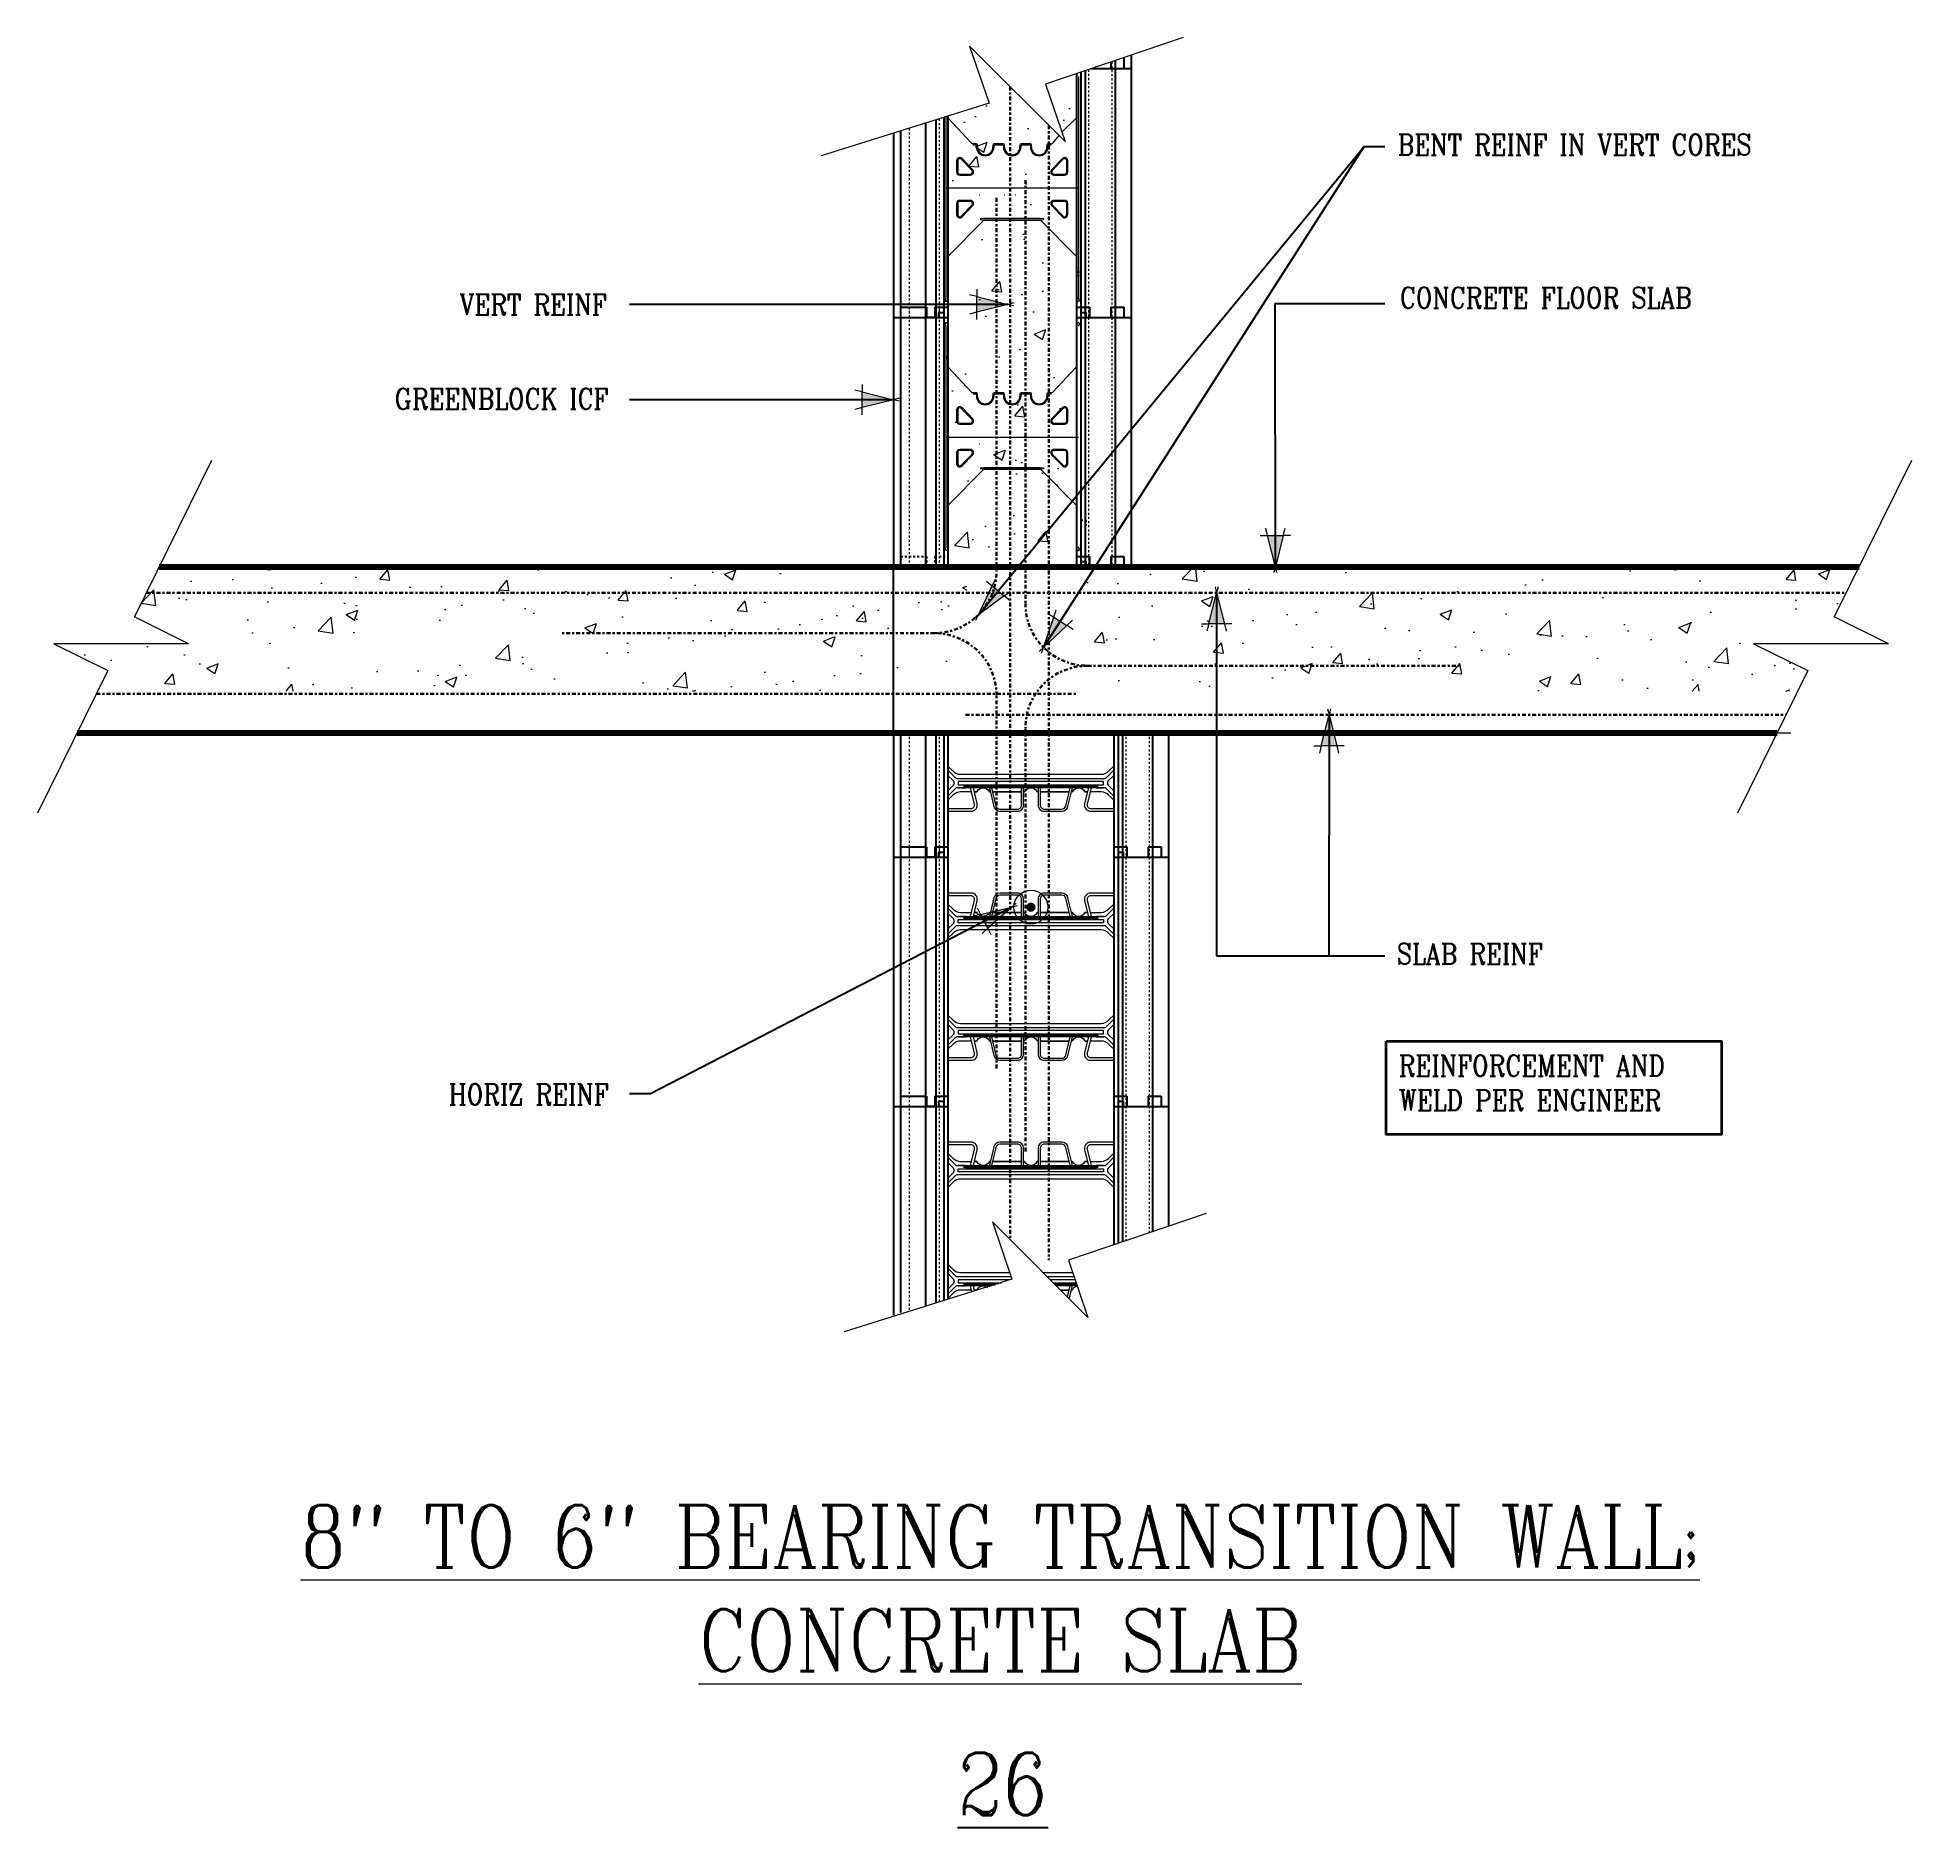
# Model space of a CAD drawing. Header units: inches. Extents: x -208.7 to -118.4, y 232.6 to 318.9.
import ezdxf

# ---------------------------------------------------------------- set-up
doc = ezdxf.new("R2010")
doc.units = ezdxf.units.IN
doc.header["$MEASUREMENT"] = 0
for name, pattern in [('CENTER', [2, 1.25, -0.25, 0.25, -0.25]), ('DASHED2', [0.375, 0.25, -0.125]), ('HIDDEN', [0.375, 0.25, -0.125])]:
    doc.linetypes.add(name, pattern=pattern)
doc.layers.get('Defpoints').update_dxf_attribs({"color": 252})
for name, color, linetype, lineweight in [('A2 Hatch', 8, 'Continuous', 9), ('A4 medium', 7, 'Continuous', 35), ('DETAILS', 7, 'Continuous', 13), ('DIM', 3, 'Continuous', 13), ('GRADE', 5, 'Continuous', 100), ('REBAR', 2, 'CENTER', 30)]:
    doc.layers.add(name, color=color, linetype=linetype, lineweight=lineweight)
doc.styles.add('ARCTEXT', font='arctext.shx', dxfattribs={"width": 0.85})
doc.styles.add('RomanC', font='romanc.shx', dxfattribs={"width": 0.85, "height": 5})
doc.dimstyles.new('ARCTEXT1-4', dxfattribs={"dimtxt": 4, "dimasz": 2, "dimexe": 2, "dimexo": 2, "dimgap": 2, "dimtad": 1, "dimdec": 4, "dimzin": 3, "dimdsep": 46, "dimlunit": 4, "dimtxsty": 'ARCTEXT', "dimblk": 'ARCHTICK', "dimcen": 2, "dimaunit": 1, "dimadec": 0, "dimazin": 0, "dimtfac": 1, "dimtdec": 4, "dimtmove": 2, "dimatfit": 3, "dimldrblk": 'arrow', "dimfxl": 1, "dimtolj": 1, "dimtzin": 0, "dimarcsym": 0})
pattern_1 = [(50, (-5783.58, 2202.8453), (5.7380815, -0.502017), [0.6, -6.6]), (355, (-5783.58, 2202.8453), (-1.1100107, 6.017537), [0.48, -5.28]), (100.4514, (-5783.102, 2202.8035), (4.628075, 5.5155163), [0.5099215, -5.609137]), (46.1842, (-5783.58, 2204.445), (8.537928, -1.324152), [0.9, -9.9]), (96.6356, (-5782.8685, 2204.335), (7.477302, 7.792943), [0.764882, -8.413704]), (351.1842, (-5783.58, 2204.445), (7.477296, 7.792949), [0.72, -7.92]), (21, (-5782.78, 2204.0453), (4.7752564, -3.220951), [0.6, -6.6]), (326, (-5782.78, 2204.0453), (1.9465227, 5.8012004), [0.48, -5.28]), (71.4514, (-5782.382, 2203.777), (6.721781, 2.580244), [0.5099215, -5.609137]), (37.5, (-5783.58, 2202.8453), (0.09727884, 2.6631508), [0, -5.216, 0, -5.36, 0, -5.3]), (7.5, (-5783.58, 2202.8453), (2.1045563, 3.1552937), [0, -3.056, 0, -5.096, 0, -2.02]), (327.5, (-5785.364, 2202.8453), (4.2705795, -0.180439), [0, -2, 0, -6.24, 0, -8.28]), (317.5, (-5786.164, 2202.8453), (4.6654894, 0.8008399), [0, -2.6, 0, -4.144, 0, -5.88])]

# ---------------------------------------------------------------- blocks, each defined once
blk = doc.blocks.new('_ArchTick')
at = {"color": 0, "linetype": 'ByBlock', "const_width": 0.15}
blk.add_lwpolyline([(-0.5, -0.5), (0.5, 0.5)], dxfattribs=at)
blk = doc.blocks.new('arrow')
at = {"layer": 'DIM'}
blk.add_hatch(color=253, dxfattribs=at).paths.add_polyline_path([(-2, 0.5), (-2, -0.5), (0, 0)])
at = {"layer": 'DIM', "lineweight": 9}
for points in [[(-2, 0.98), (-2, 0.5), (-2.47, 0.62)], [(0.37, 0.09), (0, 0)], [(0.37, -0.09), (0, 0)], [(-2, -0.98), (-2, -0.5), (-2.47, -0.62)]]:
    blk.add_lwpolyline(points, dxfattribs=at)
at = {"layer": 'DIM', "lineweight": 15}
blk.add_lwpolyline([(0, 0), (-2, -0.5), (-2, 0.5), (0, 0)], dxfattribs=at)

msp = doc.modelspace()

# ---------------------------------------------------------------- hatches: boundary and pattern name
at = {"layer": 'A2 Hatch', "ltscale": 0.15}
h = msp.add_hatch(dxfattribs=at)
h.set_pattern_fill('AR-CONC', color=256, scale=0.8, style=0)
h.set_pattern_definition([(50, (-6107.2188, 856.333), (5.7380815, -0.502017), [0.6, -6.6]), (355, (-6107.219, 856.333), (-1.1100107, 6.017537), [0.48, -5.28]), (100.45145, (-6106.7406, 856.291), (4.6280707, 5.51552), [0.5099215, -5.609137]), (46.1842, (-6107.219, 857.933), (8.537928, -1.324152), [0.9, -9.9]), (96.63564, (-6106.507, 857.823), (7.477296, 7.792949), [0.764882, -8.413704]), (351.1842, (-6107.219, 857.933), (7.477296, 7.792949), [0.72, -7.92]), (21, (-6106.4188, 857.533), (4.7752564, -3.220951), [0.6, -6.6]), (326, (-6106.419, 857.533), (1.9465227, 5.8012004), [0.48, -5.28]), (71.45144, (-6106.021, 857.2647), (6.721779, 2.580249), [0.5099215, -5.609137]), (37.5, (-6107.2188, 856.333), (0.09727884, 2.6631508), [0, -5.216, 0, -5.36, 0, -5.3]), (7.5, (-6107.2188, 856.333), (2.1045563, 3.1552937), [0, -3.056, 0, -5.096, 0, -2.02]), (327.5, (-6109.0028, 856.333), (4.2705795, -0.180439), [0, -2, 0, -6.24, 0, -8.28]), (317.5, (-6109.8028, 856.333), (4.6654894, 0.8008399), [0, -2.6, 0, -4.144, 0, -5.88])])
h.paths.add_polyline_path([(-158.878, 293.623), (-164.95, 293.645), (-164.874, 315.276), (-162.887, 315.95), (-163.824, 318.71), (-159.227, 314.114), (-160.163, 316.874), (-158.878, 317.31)])
h = msp.add_hatch(dxfattribs=at)
h.set_pattern_fill('AR-CONC', color=256, scale=0.8, style=0)
h.set_pattern_definition(pattern_1)
h.paths.add_polyline_path([(-163.957, 293.373), (-202.874, 293.373), (-204.069, 290.953), (-201.455, 289.663), (-207.955, 289.663), (-205.341, 288.373), (-205.835, 287.373), (-163.957, 287.373)])
h = msp.add_hatch(dxfattribs=at)
h.set_pattern_fill('AR-CONC', color=256, scale=0.8, style=0)
h.set_pattern_definition(pattern_1)
h.paths.add_polyline_path([(-158.547, 293.373), (-120.971, 293.373), (-122.166, 290.953), (-119.552, 289.663), (-126.052, 289.663), (-123.439, 288.373), (-123.932, 287.373), (-158.547, 287.373)])
h = msp.add_hatch(color=256, dxfattribs=at)
edge = h.paths.add_edge_path()
edge.add_arc((-160.874, 276.969), 0.224, 0, 360)

# ---------------------------------------------------------------- linework, layer by layer
at = {"color": 1}
for p, q in [((-156.399, 317.9), (-156.399, 317.373)), ((-156.049, 318.019), (-156.049, 305.373)), ((-158.674, 317.127), (-158.674, 305.373)), ((-158.474, 317.195), (-158.474, 305.373)), ((-158.259, 317.268), (-158.259, 305.373)), ((-157.949, 317.373), (-156.049, 317.373)), ((-157.028, 317.687), (-157.028, 317.373)), ((-156.814, 317.76), (-156.814, 305.373)), ((-167.499, 314.257), (-167.499, 305.373)), ((-167.149, 314.366), (-167.149, 305.373)), ((-165.949, 314.742), (-165.949, 305.373)), ((-165.449, 314.898), (-165.449, 305.373)), ((-165.074, 315.016), (-165.074, 305.373)), ((-164.874, 315.026), (-164.874, 305.373)), ((-167.499, 305.373), (-167.499, 293.373)), ((-167.499, 305.373), (-165.324, 305.373)), ((-167.499, 305.373), (-165.324, 305.373)), ((-167.499, 305.373), (-164.874, 305.373)), ((-167.499, 305.373), (-165.324, 305.373)), ((-167.499, 305.373), (-165.324, 305.373)), ((-167.149, 305.873), (-167.149, 293.373)), ((-167.149, 305.873), (-165.899, 305.873)), ((-165.949, 305.873), (-165.949, 293.373)), ((-165.449, 305.373), (-165.949, 305.373)), ((-165.449, 305.373), (-165.949, 305.373)), ((-165.449, 305.373), (-165.949, 305.373)), ((-165.449, 305.373), (-165.949, 305.373)), ((-165.899, 305.873), (-165.899, 305.373)), ((-165.899, 305.873), (-165.899, 305.373)), ((-165.899, 305.873), (-165.899, 305.373)), ((-165.499, 305.873), (-165.499, 305.373)), ((-165.499, 305.873), (-165.499, 305.373)), ((-165.499, 305.873), (-165.499, 305.373)), ((-165.499, 305.873), (-164.874, 305.873)), ((-165.449, 305.873), (-165.449, 293.373)), ((-165.324, 305.623), (-165.324, 305.373)), ((-165.324, 305.623), (-165.074, 305.623)), ((-165.324, 305.623), (-165.324, 305.373)), ((-165.324, 305.623), (-165.074, 305.623)), ((-165.324, 305.623), (-165.324, 305.373)), ((-165.324, 305.623), (-165.074, 305.623)), ((-165.074, 305.623), (-165.074, 293.373)), ((-165.074, 305.373), (-164.874, 305.373)), ((-165.074, 305.373), (-164.874, 305.373)), ((-165.074, 305.373), (-164.874, 305.373)), ((-165.074, 305.373), (-164.874, 305.373)), ((-164.874, 305.873), (-164.874, 305.373)), ((-164.874, 305.873), (-164.874, 293.373)), ((-164.874, 305.873), (-164.874, 305.373)), ((-164.874, 305.873), (-164.874, 305.373)), ((-158.674, 305.873), (-158.674, 305.373)), ((-158.674, 305.873), (-158.674, 293.373)), ((-158.674, 305.873), (-158.049, 305.873)), ((-158.674, 305.373), (-156.049, 305.373)), ((-158.474, 305.623), (-158.474, 293.373)), ((-158.474, 305.623), (-158.224, 305.623)), ((-158.259, 305.373), (-156.049, 305.373)), ((-158.259, 305.373), (-158.259, 293.373)), ((-158.224, 305.623), (-158.224, 305.373)), ((-158.049, 305.873), (-158.049, 305.373)), ((-157.024, 305.873), (-157.024, 305.373)), ((-157.024, 305.873), (-156.399, 305.873)), ((-156.814, 305.373), (-156.814, 293.373)), ((-156.399, 305.873), (-156.399, 305.373)), ((-156.049, 305.373), (-156.049, 293.373)), ((-164.874, 293.873), (-164.874, 293.373)), ((-158.674, 293.873), (-158.674, 293.373)), ((-158.674, 293.873), (-158.049, 293.873)), ((-158.474, 293.623), (-158.224, 293.623)), ((-158.224, 293.623), (-158.224, 293.373)), ((-158.049, 293.873), (-158.049, 293.373)), ((-157.024, 293.873), (-157.024, 293.373)), ((-157.024, 293.873), (-156.399, 293.873)), ((-156.399, 293.873), (-156.399, 293.373)), ((-167.499, 293.373), (-164.874, 293.373)), ((-167.499, 293.373), (-164.874, 293.373)), ((-158.878, 293.373), (-156.253, 293.373)), ((-158.674, 293.373), (-156.049, 293.373)), ((-158.259, 293.373), (-156.049, 293.373)), ((-167.499, 285.373), (-167.499, 279.373)), ((-167.149, 285.373), (-167.149, 279.373)), ((-165.949, 285.373), (-165.949, 279.373)), ((-165.449, 285.373), (-165.449, 279.373)), ((-165.074, 285.373), (-165.074, 279.373)), ((-164.874, 285.373), (-164.874, 279.373)), ((-156.874, 285.373), (-156.874, 279.373)), ((-156.674, 285.373), (-156.674, 279.373)), ((-156.459, 285.373), (-156.459, 279.373)), ((-155.014, 285.373), (-155.014, 279.373)), ((-154.249, 285.373), (-154.249, 279.373)), ((-167.499, 279.373), (-164.874, 279.373)), ((-167.499, 279.373), (-167.499, 267.373)), ((-167.499, 279.373), (-165.324, 279.373)), ((-167.149, 279.873), (-165.899, 279.873)), ((-167.149, 279.873), (-167.149, 267.373)), ((-165.949, 279.873), (-165.949, 267.373)), ((-165.449, 279.373), (-165.949, 279.373)), ((-165.899, 279.873), (-165.899, 279.373)), ((-165.499, 279.873), (-165.499, 279.373)), ((-165.499, 279.873), (-164.874, 279.873)), ((-165.449, 279.873), (-165.449, 267.373)), ((-165.324, 279.623), (-165.324, 279.373)), ((-165.324, 279.623), (-165.074, 279.623)), ((-165.074, 279.623), (-165.074, 267.373)), ((-165.074, 279.373), (-164.874, 279.373)), ((-164.874, 279.873), (-164.874, 267.373)), ((-156.874, 279.873), (-156.874, 267.373)), ((-156.874, 279.873), (-156.249, 279.873)), ((-156.874, 279.373), (-154.249, 279.373)), ((-156.874, 279.373), (-156.674, 279.373)), ((-156.674, 279.623), (-156.674, 267.373)), ((-156.674, 279.623), (-156.424, 279.623)), ((-156.459, 279.373), (-154.249, 279.373)), ((-156.459, 279.373), (-156.459, 267.373)), ((-156.424, 279.623), (-156.424, 279.373)), ((-156.249, 279.873), (-156.249, 279.373)), ((-155.224, 279.873), (-155.224, 279.373)), ((-155.224, 279.873), (-154.599, 279.873)), ((-155.014, 279.373), (-155.014, 267.373)), ((-154.599, 279.873), (-154.599, 279.373)), ((-154.249, 279.373), (-154.249, 267.373)), ((-167.499, 267.373), (-164.874, 267.373)), ((-167.499, 267.373), (-167.499, 257.32)), ((-167.499, 267.373), (-165.324, 267.373)), ((-167.149, 267.873), (-165.899, 267.873)), ((-167.149, 267.873), (-167.149, 257.439)), ((-165.949, 267.873), (-165.949, 257.743)), ((-165.449, 267.373), (-165.949, 267.373)), ((-165.899, 267.873), (-165.899, 267.373)), ((-165.499, 267.873), (-165.499, 267.373)), ((-165.499, 267.873), (-164.874, 267.873)), ((-165.449, 267.873), (-165.449, 257.899)), ((-165.324, 267.623), (-165.324, 267.373)), ((-165.324, 267.623), (-165.074, 267.623)), ((-165.074, 267.623), (-165.074, 258.017)), ((-165.074, 267.373), (-164.874, 267.373)), ((-164.874, 267.873), (-164.874, 258.079)), ((-156.874, 267.873), (-156.874, 260.711)), ((-156.874, 267.873), (-156.249, 267.873)), ((-156.874, 267.373), (-154.249, 267.373)), ((-156.874, 267.373), (-156.674, 267.373)), ((-156.674, 267.623), (-156.674, 260.779)), ((-156.674, 267.623), (-156.424, 267.623)), ((-156.459, 267.373), (-154.249, 267.373)), ((-156.459, 267.373), (-156.459, 260.852)), ((-156.424, 267.623), (-156.424, 267.373)), ((-156.249, 267.873), (-156.249, 267.373)), ((-155.224, 267.873), (-155.224, 267.373)), ((-155.224, 267.873), (-154.599, 267.873)), ((-155.014, 267.373), (-155.014, 261.342)), ((-154.599, 267.873), (-154.599, 267.373)), ((-154.249, 267.373), (-154.249, 261.602))]:
    msp.add_line(p, q, dxfattribs=at)
at = {"color": 1, "linetype": 'HIDDEN', "ltscale": 0.02}
for p, q in [((-158.578, 307.623), (-158.578, 307.373)), ((-167.149, 305.873), (-167.149, 305.373)), ((-167.149, 305.873), (-167.149, 305.373)), ((-167.149, 305.873), (-165.899, 305.873)), ((-167.149, 305.873), (-167.149, 305.373)), ((-165.899, 305.873), (-165.899, 305.373)), ((-165.899, 305.873), (-165.899, 305.373)), ((-165.899, 305.873), (-165.899, 305.373)), ((-165.499, 305.873), (-165.499, 305.373)), ((-165.499, 305.873), (-165.499, 305.373)), ((-165.499, 305.873), (-165.499, 305.373)), ((-165.499, 305.873), (-164.874, 305.873)), ((-158.674, 305.873), (-158.049, 305.873)), ((-158.474, 305.623), (-158.224, 305.623)), ((-158.224, 305.623), (-158.224, 305.373)), ((-158.049, 305.873), (-158.049, 305.373)), ((-157.024, 305.873), (-157.024, 305.373)), ((-157.024, 305.873), (-156.399, 305.873)), ((-156.399, 305.873), (-156.399, 305.373)), ((-158.474, 295.623), (-158.224, 295.623)), ((-158.224, 295.623), (-158.224, 295.373)), ((-167.149, 293.873), (-165.899, 293.873)), ((-167.149, 293.873), (-167.149, 293.373)), ((-165.899, 293.873), (-165.899, 293.373)), ((-165.499, 293.873), (-165.499, 293.373)), ((-165.499, 293.873), (-164.874, 293.873)), ((-158.674, 293.873), (-158.049, 293.873)), ((-158.474, 293.623), (-158.224, 293.623)), ((-158.224, 293.623), (-158.224, 293.373)), ((-158.049, 293.873), (-158.049, 293.373)), ((-157.024, 293.873), (-157.024, 293.373)), ((-157.024, 293.873), (-156.399, 293.873)), ((-156.399, 293.873), (-156.399, 293.373)), ((-167.149, 279.873), (-165.899, 279.873)), ((-165.899, 279.873), (-165.899, 279.373)), ((-165.499, 279.873), (-165.499, 279.373)), ((-165.499, 279.873), (-164.874, 279.873)), ((-156.874, 279.873), (-156.249, 279.873)), ((-156.249, 279.873), (-156.249, 279.373)), ((-155.224, 279.873), (-155.224, 279.373)), ((-155.224, 279.873), (-154.599, 279.873)), ((-154.599, 279.873), (-154.599, 279.373)), ((-167.149, 267.873), (-165.899, 267.873)), ((-165.899, 267.873), (-165.899, 267.373)), ((-165.499, 267.873), (-165.499, 267.373)), ((-165.499, 267.873), (-164.874, 267.873)), ((-156.874, 267.873), (-156.249, 267.873)), ((-156.249, 267.873), (-156.249, 267.373)), ((-155.224, 267.873), (-155.224, 267.373)), ((-155.224, 267.873), (-154.599, 267.873)), ((-154.599, 267.873), (-154.599, 267.373))]:
    msp.add_line(p, q, dxfattribs=at)
at = {"ltscale": 0.15}
for p, q in [((-165.899, 305.373), (-165.499, 305.373)), ((-165.899, 305.373), (-165.499, 305.373)), ((-165.899, 305.373), (-165.499, 305.373)), ((-165.899, 305.373), (-165.499, 305.373)), ((-167.499, 285.373), (-167.499, 293.373)), ((-199.957, 292.373), (-199.957, 292.373)), ((-193.957, 292.373), (-193.957, 292.373)), ((-187.957, 292.373), (-187.957, 292.373)), ((-181.957, 292.373), (-181.957, 292.373)), ((-175.957, 292.373), (-175.957, 292.373)), ((-170.582, 292.373), (-170.582, 292.373)), ((-165.899, 279.373), (-165.499, 279.373)), ((-165.899, 267.373), (-165.499, 267.373))]:
    msp.add_line(p, q, dxfattribs=at)
at = {"layer": 'A2 Hatch', "linetype": 'DASHED2', "ltscale": 0.15}
for p, q in [((-158.099, 317.322), (-158.099, 305.373)), ((-156.974, 317.705), (-156.974, 305.373)), ((-166.734, 314.496), (-166.734, 305.373)), ((-165.289, 314.948), (-165.289, 305.373)), ((-166.734, 305.873), (-166.734, 293.373)), ((-165.289, 305.873), (-165.289, 293.373)), ((-158.099, 305.373), (-158.099, 293.373)), ((-156.974, 305.373), (-156.974, 293.373)), ((-166.734, 285.373), (-166.734, 279.373)), ((-165.289, 285.373), (-165.289, 279.373)), ((-156.299, 285.373), (-156.299, 279.373)), ((-155.174, 285.373), (-155.174, 279.373)), ((-166.734, 279.873), (-166.734, 267.373)), ((-165.289, 279.873), (-165.289, 267.373)), ((-156.299, 279.373), (-156.299, 267.373)), ((-155.174, 279.373), (-155.174, 267.373)), ((-166.734, 267.873), (-166.734, 257.579)), ((-165.289, 267.873), (-165.289, 257.949)), ((-156.299, 267.373), (-156.299, 260.906)), ((-155.174, 267.373), (-155.174, 261.288))]:
    msp.add_line(p, q, dxfattribs=at)
at = {"layer": 'A2 Hatch', "ltscale": 0.15}
for p, q in [((-206.822, 285.373), (-164.957, 285.373)), ((-156.874, 285.373), (-124.261, 285.373))]:
    msp.add_line(p, q, dxfattribs=at)
msp.add_circle((-160.874, 276.969), 0.816, dxfattribs=at)
at = {"layer": 'A4 medium', "ltscale": 0.15}
for p, q in [((-152.547, 292.373), (-152.547, 292.373)), ((-146.547, 292.373), (-146.547, 292.373)), ((-134.547, 292.373), (-134.547, 292.373)), ((-128.547, 292.373), (-128.547, 292.373)), ((-122.547, 292.373), (-122.547, 292.373))]:
    msp.add_line(p, q, dxfattribs=at)
msp.add_lwpolyline([(-143.749, 270.523), (-127.605, 270.523), (-127.605, 266.021), (-143.749, 266.021)], close=True, dxfattribs=at)
at = {"layer": 'DETAILS', "color": 6, "lineweight": 20}
for p, q in [((-158.674, 315.043), (-158.674, 317.095)), ((-158.574, 316.998), (-158.574, 306.3)), ((-164.974, 315.078), (-164.974, 306.3)), ((-164.874, 315.109), (-164.874, 308.282)), ((-164.874, 315.06), (-164.874, 315.043)), ((-164.846, 314.974), (-163.728, 313.784)), ((-159.376, 314.302), (-158.702, 314.974)), ((-158.674, 308.282), (-158.674, 315.043)), ((-163.656, 313.753), (-163.649, 313.753)), ((-163.499, 313.753), (-163.656, 313.753)), ((-163.649, 313.753), (-163.649, 313.703)), ((-163.649, 313.703), (-163.549, 313.703)), ((-163.499, 313.653), (-163.499, 313.598)), ((-163.449, 313.598), (-163.449, 313.703)), ((-162.699, 313.703), (-162.699, 313.598)), ((-162.199, 313.753), (-162.649, 313.753)), ((-162.649, 313.598), (-162.649, 313.653)), ((-162.599, 313.703), (-162.249, 313.703)), ((-162.199, 313.653), (-162.199, 313.598)), ((-162.149, 313.598), (-162.149, 313.703)), ((-161.399, 313.703), (-161.399, 313.598)), ((-160.899, 313.753), (-161.349, 313.753)), ((-161.349, 313.598), (-161.349, 313.653)), ((-161.299, 313.703), (-160.949, 313.703)), ((-160.899, 313.653), (-160.899, 313.598)), ((-160.849, 313.598), (-160.849, 313.703)), ((-160.099, 313.703), (-160.099, 313.598)), ((-159.892, 313.753), (-160.049, 313.753)), ((-160.049, 313.598), (-160.049, 313.653)), ((-159.999, 313.703), (-159.899, 313.703)), ((-159.899, 313.703), (-159.899, 313.753)), ((-159.899, 313.753), (-159.892, 313.753)), ((-159.819, 313.784), (-159.51, 314.146)), ((-164.449, 312.934), (-164.449, 312.393)), ((-164.399, 312.934), (-164.399, 312.393)), ((-163.707, 312.462), (-164.227, 313.004)), ((-163.671, 312.497), (-164.191, 313.038)), ((-159.357, 313.038), (-159.877, 312.497)), ((-159.321, 313.004), (-159.84, 312.462)), ((-159.149, 312.393), (-159.149, 312.934)), ((-159.099, 312.393), (-159.099, 312.934)), ((-164.974, 311.623), (-158.574, 311.623)), ((-164.299, 312.293), (-163.78, 312.293)), ((-164.299, 312.243), (-163.78, 312.243)), ((-159.768, 312.293), (-159.249, 312.293)), ((-159.768, 312.243), (-159.249, 312.243)), ((-164.449, 310.873), (-164.449, 310.332)), ((-164.399, 310.873), (-164.399, 310.332)), ((-163.78, 311.023), (-164.299, 311.023)), ((-163.78, 310.973), (-164.299, 310.973)), ((-164.227, 310.263), (-163.707, 310.804)), ((-164.191, 310.228), (-163.671, 310.769)), ((-159.877, 310.769), (-159.357, 310.228)), ((-159.84, 310.804), (-159.321, 310.263)), ((-159.249, 311.023), (-159.768, 311.023)), ((-159.249, 310.973), (-159.768, 310.973)), ((-159.149, 310.332), (-159.149, 310.873)), ((-159.099, 310.332), (-159.099, 310.873)), ((-164.845, 308.353), (-163.193, 310.029)), ((-163.144, 310.143), (-163.3, 310.128)), ((-163.3, 310.108), (-163.144, 310.093)), ((-161.774, 310.143), (-163.144, 310.143)), ((-163.144, 310.093), (-161.774, 310.093)), ((-163.087, 310.073), (-161.774, 310.073)), ((-160.404, 310.143), (-161.774, 310.143)), ((-161.774, 310.093), (-160.404, 310.093)), ((-161.774, 310.073), (-160.461, 310.073)), ((-160.248, 310.128), (-160.404, 310.143)), ((-160.404, 310.093), (-160.248, 310.108)), ((-160.355, 310.029), (-158.703, 308.353)), ((-164.874, 306.274), (-164.874, 308.282)), ((-158.674, 308.282), (-158.674, 306.274)), ((-164.981, 306.275), (-165.026, 306.196)), ((-165.026, 306.196), (-164.94, 306.146)), ((-164.974, 306.337), (-164.974, 306.3)), ((-164.94, 306.146), (-164.881, 306.249)), ((-158.667, 306.249), (-158.608, 306.146)), ((-158.608, 306.146), (-158.522, 306.196)), ((-158.574, 306.3), (-158.574, 306.337)), ((-158.522, 306.196), (-158.567, 306.275)), ((-165.026, 305.1), (-164.94, 305.15)), ((-164.981, 305.021), (-165.026, 305.1)), ((-164.974, 304.998), (-164.974, 294.3)), ((-164.974, 304.959), (-164.974, 304.996)), ((-164.94, 305.15), (-164.881, 305.048)), ((-164.874, 305.023), (-164.874, 303.043)), ((-158.674, 303.043), (-158.674, 305.023)), ((-158.667, 305.048), (-158.608, 305.15)), ((-158.608, 305.15), (-158.522, 305.1)), ((-158.574, 304.996), (-158.574, 304.959)), ((-158.522, 305.1), (-158.567, 305.021)), ((-164.874, 303.043), (-164.874, 296.282)), ((-164.846, 302.974), (-163.728, 301.784)), ((-159.819, 301.784), (-158.702, 302.974)), ((-158.674, 296.282), (-158.674, 303.043)), ((-163.656, 301.753), (-163.649, 301.753)), ((-163.499, 301.753), (-163.656, 301.753)), ((-163.649, 301.753), (-163.649, 301.703)), ((-163.649, 301.703), (-163.549, 301.703)), ((-163.499, 301.653), (-163.499, 301.598)), ((-163.449, 301.598), (-163.449, 301.703)), ((-162.699, 301.703), (-162.699, 301.598)), ((-162.199, 301.753), (-162.649, 301.753)), ((-162.649, 301.598), (-162.649, 301.653)), ((-162.599, 301.703), (-162.249, 301.703)), ((-162.199, 301.653), (-162.199, 301.598)), ((-162.149, 301.598), (-162.149, 301.703)), ((-161.399, 301.703), (-161.399, 301.598)), ((-160.899, 301.753), (-161.349, 301.753)), ((-161.349, 301.598), (-161.349, 301.653)), ((-161.299, 301.703), (-160.949, 301.703)), ((-160.899, 301.653), (-160.899, 301.598)), ((-160.849, 301.598), (-160.849, 301.703)), ((-160.099, 301.703), (-160.099, 301.598)), ((-159.892, 301.753), (-160.049, 301.753)), ((-160.049, 301.598), (-160.049, 301.653)), ((-159.999, 301.703), (-159.899, 301.703)), ((-159.899, 301.703), (-159.899, 301.753)), ((-159.899, 301.753), (-159.892, 301.753)), ((-164.449, 300.934), (-164.449, 300.393)), ((-164.399, 300.934), (-164.399, 300.393)), ((-163.707, 300.462), (-164.227, 301.004)), ((-163.671, 300.497), (-164.191, 301.038)), ((-159.357, 301.038), (-159.877, 300.497)), ((-159.321, 301.004), (-159.84, 300.462)), ((-159.149, 300.393), (-159.149, 300.934)), ((-159.099, 300.393), (-159.099, 300.934)), ((-164.299, 300.293), (-163.78, 300.293)), ((-164.299, 300.243), (-163.78, 300.243)), ((-159.768, 300.293), (-159.249, 300.293)), ((-159.768, 300.243), (-159.249, 300.243)), ((-164.974, 299.623), (-158.574, 299.623)), ((-164.449, 298.873), (-164.449, 298.332)), ((-164.399, 298.873), (-164.399, 298.332)), ((-163.78, 299.023), (-164.299, 299.023)), ((-163.78, 298.973), (-164.299, 298.973)), ((-159.249, 299.023), (-159.768, 299.023)), ((-159.249, 298.973), (-159.768, 298.973)), ((-159.149, 298.332), (-159.149, 298.873)), ((-159.099, 298.332), (-159.099, 298.873)), ((-164.845, 296.353), (-163.193, 298.029)), ((-164.227, 298.263), (-163.707, 298.804)), ((-164.191, 298.228), (-163.671, 298.769)), ((-163.144, 298.143), (-163.3, 298.128)), ((-163.3, 298.108), (-163.144, 298.093)), ((-161.774, 298.143), (-163.144, 298.143)), ((-163.144, 298.093), (-161.774, 298.093)), ((-163.087, 298.073), (-161.774, 298.073)), ((-160.404, 298.143), (-161.774, 298.143)), ((-161.774, 298.093), (-160.404, 298.093)), ((-161.774, 298.073), (-160.461, 298.073)), ((-160.248, 298.128), (-160.404, 298.143)), ((-160.404, 298.093), (-160.248, 298.108)), ((-160.355, 298.029), (-158.703, 296.353)), ((-159.877, 298.769), (-159.357, 298.228)), ((-159.84, 298.804), (-159.321, 298.263)), ((-164.874, 294.274), (-164.874, 296.282)), ((-158.674, 296.282), (-158.674, 294.274)), ((-164.981, 294.275), (-165.026, 294.196)), ((-165.026, 294.196), (-164.84, 294.146)), ((-164.974, 294.337), (-164.974, 294.3)), ((-164.84, 294.146), (-164.881, 294.249)), ((-158.667, 294.249), (-158.608, 294.146)), ((-158.608, 294.146), (-158.522, 294.196)), ((-158.574, 294.3), (-158.574, 294.337)), ((-158.522, 294.196), (-158.567, 294.275))]:
    msp.add_line(p, q, dxfattribs=at)
for points in [[(-163.339, 311.298), (-163.353, 311.298)], [(-163.339, 311.298), (-163.353, 311.298)], [(-162.137, 311.298), (-162.124, 311.298)], [(-162.137, 311.298), (-162.124, 311.298)], [(-161.615, 311.298), (-161.629, 311.298)], [(-161.615, 311.298), (-161.629, 311.298)], [(-163.339, 299.298), (-163.353, 299.298)], [(-160.874, 282.873), (-157.373, 282.873), (-157.373, 283.023), (-160.874, 283.023), (-164.375, 283.023), (-164.375, 282.873)], [(-162.825, 282.523), (-162.843, 282.523)], [(-161.322, 282.523), (-162.722, 282.523)], [(-161.222, 282.523), (-161.204, 282.523)], [(-160.526, 282.523), (-160.544, 282.523)], [(-160.426, 282.523), (-159.026, 282.523)], [(-158.923, 282.523), (-158.905, 282.523)], [(-160.874, 276.373), (-157.373, 276.373), (-157.373, 276.223), (-160.874, 276.223), (-164.375, 276.223), (-164.375, 276.373)], [(-162.825, 276.723), (-162.843, 276.723)], [(-161.322, 276.723), (-162.722, 276.723)], [(-161.222, 276.723), (-161.204, 276.723)], [(-160.526, 276.723), (-160.544, 276.723)], [(-160.426, 276.723), (-159.026, 276.723)], [(-158.923, 276.723), (-158.905, 276.723)], [(-160.874, 270.873), (-157.373, 270.873), (-157.373, 271.023), (-160.874, 271.023), (-164.375, 271.023), (-164.375, 270.873)], [(-162.825, 270.523), (-162.843, 270.523)], [(-161.322, 270.523), (-162.722, 270.523)], [(-161.222, 270.523), (-161.204, 270.523)], [(-160.526, 270.523), (-160.544, 270.523)], [(-160.426, 270.523), (-159.026, 270.523)], [(-158.923, 270.523), (-158.905, 270.523)], [(-162.825, 264.723), (-162.843, 264.723)], [(-161.322, 264.723), (-162.722, 264.723)], [(-161.222, 264.723), (-161.204, 264.723)], [(-160.526, 264.723), (-160.544, 264.723)], [(-160.426, 264.723), (-159.026, 264.723)], [(-158.923, 264.723), (-158.905, 264.723)], [(-160.874, 264.373), (-157.373, 264.373), (-157.373, 264.223), (-160.874, 264.223), (-164.375, 264.223), (-164.375, 264.373)], [(-159.437, 258.523), (-159.026, 258.523)], [(-158.923, 258.523), (-158.905, 258.523)]]:
    msp.add_lwpolyline(points, close=True, dxfattribs=at)
for points in [[(-164.874, 283.773), (-164.621, 283.52, 0.198912), (-164.267, 283.373), (-160.874, 283.373), (-157.48, 283.373, 0.198912), (-157.127, 283.52), (-156.874, 283.773)], [(-164.874, 283.573), (-164.504, 283.203, 0.198912), (-164.433, 283.173), (-160.874, 283.173), (-157.315, 283.173, 0.198912), (-157.244, 283.203), (-156.874, 283.573)], [(-164.874, 282.574), (-164.606, 282.842, 0.414214), (-164.606, 283.054), (-164.874, 283.323)], [(-161.204, 282.523, 0.279322), (-161.16, 282.55, -0.279322), (-160.874, 282.723), (-164.433, 282.723, 0.198912), (-164.504, 282.694), (-164.874, 282.324)], [(-164.874, 281.723), (-163.753, 281.723, 0.485338), (-163.588, 281.933), (-163.778, 282.723), (-164.375, 282.723), (-164.125, 282.723), (-164.025, 282.723)], [(-164.874, 281.593), (-163.753, 281.593, 0.485338), (-163.462, 281.964), (-163.645, 282.723)], [(-163.503, 282.523), (-163.597, 282.523), (-163.503, 282.523, 0.279322), (-163.459, 282.55, -0.605918), (-162.888, 282.55, 0.279322), (-162.843, 282.523)], [(-162.873, 282.723), (-162.656, 281.823, 0.346495), (-162.365, 281.593), (-161.522, 281.593, 0.414214), (-161.222, 281.893), (-161.222, 282.723)], [(-162.77, 282.723), (-162.559, 281.846, 0.346495), (-162.365, 281.693), (-161.522, 281.693, 0.414214), (-161.322, 281.893), (-161.322, 282.723)], [(-156.874, 282.324), (-157.244, 282.694, 0.198912), (-157.315, 282.723), (-160.874, 282.723, -0.279322), (-160.588, 282.55, 0.279322), (-160.544, 282.523)], [(-160.526, 282.723), (-160.526, 281.893, 0.414214), (-160.226, 281.593), (-159.383, 281.593, 0.346495), (-159.092, 281.823), (-158.875, 282.723)], [(-160.426, 282.723), (-160.426, 281.893, 0.414214), (-160.226, 281.693), (-159.383, 281.693, 0.346495), (-159.189, 281.846), (-158.977, 282.723)], [(-158.905, 282.523, 0.279322), (-158.86, 282.55, -0.605918), (-158.289, 282.55, 0.279322), (-158.244, 282.523), (-158.151, 282.523), (-158.244, 282.523)], [(-158.103, 282.723), (-158.286, 281.964, 0.485338), (-157.995, 281.593), (-156.874, 281.593)], [(-157.723, 282.723), (-157.623, 282.723), (-157.373, 282.723), (-157.969, 282.723), (-158.16, 281.933, 0.485338), (-157.995, 281.723), (-156.874, 281.723)], [(-156.874, 283.323), (-157.142, 283.054, 0.414214), (-157.142, 282.842), (-156.874, 282.574)], [(-163.73, 282.523), (-164.267, 282.523, 0.198912), (-164.621, 282.377), (-164.874, 282.124)], [(-156.874, 282.124), (-157.127, 282.377, 0.198912), (-157.48, 282.523), (-158.018, 282.523)], [(-163.645, 276.523), (-163.462, 277.283, 0.485338), (-163.753, 277.653), (-164.874, 277.653)], [(-164.025, 276.523), (-164.125, 276.523), (-164.375, 276.523), (-163.778, 276.523), (-163.588, 277.313, 0.485338), (-163.753, 277.523), (-164.874, 277.523)], [(-161.222, 276.523), (-161.222, 277.353, 0.414214), (-161.522, 277.653), (-162.365, 277.653, 0.346495), (-162.656, 277.424), (-162.873, 276.523)], [(-161.322, 276.523), (-161.322, 277.353, 0.414214), (-161.522, 277.553), (-162.365, 277.553, 0.346495), (-162.559, 277.4), (-162.77, 276.523)], [(-158.875, 276.523), (-159.092, 277.424, 0.346495), (-159.383, 277.653), (-160.226, 277.653, 0.414214), (-160.526, 277.353), (-160.526, 276.523)], [(-158.977, 276.523), (-159.189, 277.4, 0.346495), (-159.383, 277.553), (-160.226, 277.553, 0.414214), (-160.426, 277.353), (-160.426, 276.523)], [(-156.874, 277.653), (-157.995, 277.653, 0.485338), (-158.286, 277.283), (-158.103, 276.523)], [(-156.874, 277.523), (-157.995, 277.523, 0.485338), (-158.16, 277.313), (-157.969, 276.523), (-157.373, 276.523), (-157.623, 276.523), (-157.723, 276.523)], [(-164.874, 277.123), (-164.621, 276.87, 0.198912), (-164.267, 276.723), (-163.73, 276.723)], [(-164.874, 276.923), (-164.504, 276.553, 0.198912), (-164.433, 276.523), (-160.874, 276.523, -0.279322), (-161.16, 276.696, 0.279322), (-161.204, 276.723)], [(-164.874, 275.924), (-164.606, 276.192, 0.414214), (-164.606, 276.404), (-164.874, 276.673)], [(-162.843, 276.723, 0.279322), (-162.888, 276.696, -0.605918), (-163.459, 276.696, 0.279322), (-163.503, 276.723), (-163.597, 276.723), (-163.503, 276.723)], [(-160.544, 276.723, 0.279322), (-160.588, 276.696, -0.279322), (-160.874, 276.523), (-157.315, 276.523, 0.198912), (-157.244, 276.553), (-156.874, 276.923)], [(-158.244, 276.723), (-158.151, 276.723), (-158.244, 276.723, 0.279322), (-158.289, 276.696, -0.605918), (-158.86, 276.696, 0.279322), (-158.905, 276.723)], [(-158.018, 276.723), (-157.48, 276.723, 0.198912), (-157.127, 276.87), (-156.874, 277.123)], [(-156.874, 276.673), (-157.142, 276.404, 0.414214), (-157.142, 276.192), (-156.874, 275.924)], [(-156.874, 275.674), (-157.244, 276.044, 0.198912), (-157.315, 276.073), (-160.874, 276.073), (-164.433, 276.073, 0.198912), (-164.504, 276.044), (-164.874, 275.674)], [(-156.874, 275.474), (-157.127, 275.727, 0.198912), (-157.48, 275.873), (-160.874, 275.873), (-164.267, 275.873, 0.198912), (-164.621, 275.727), (-164.874, 275.474)], [(-164.874, 271.773), (-164.621, 271.52, 0.198912), (-164.267, 271.373), (-160.874, 271.373), (-157.48, 271.373, 0.198912), (-157.127, 271.52), (-156.874, 271.773)], [(-164.874, 271.573), (-164.504, 271.203, 0.198912), (-164.433, 271.173), (-160.874, 271.173), (-157.315, 271.173, 0.198912), (-157.244, 271.203), (-156.874, 271.573)], [(-164.874, 270.574), (-164.606, 270.842, 0.414214), (-164.606, 271.054), (-164.874, 271.323)], [(-156.874, 271.323), (-157.142, 271.054, 0.414214), (-157.142, 270.842), (-156.874, 270.574)], [(-161.204, 270.523, 0.279322), (-161.16, 270.55, -0.279322), (-160.874, 270.723), (-164.433, 270.723, 0.198912), (-164.504, 270.694), (-164.874, 270.324)], [(-164.874, 269.723), (-163.753, 269.723, 0.485338), (-163.588, 269.933), (-163.778, 270.723), (-164.375, 270.723), (-164.125, 270.723), (-164.025, 270.723)], [(-164.874, 269.593), (-163.753, 269.593, 0.485338), (-163.462, 269.964), (-163.645, 270.723)], [(-163.73, 270.523), (-164.267, 270.523, 0.198912), (-164.621, 270.377), (-164.874, 270.124)], [(-163.503, 270.523), (-163.597, 270.523), (-163.503, 270.523, 0.279322), (-163.459, 270.55, -0.605918), (-162.888, 270.55, 0.279322), (-162.843, 270.523)], [(-162.873, 270.723), (-162.656, 269.823, 0.346495), (-162.365, 269.593), (-161.522, 269.593, 0.414214), (-161.222, 269.893), (-161.222, 270.723)], [(-162.77, 270.723), (-162.559, 269.846, 0.346495), (-162.365, 269.693), (-161.522, 269.693, 0.414214), (-161.322, 269.893), (-161.322, 270.723)], [(-156.874, 270.324), (-157.244, 270.694, 0.198912), (-157.315, 270.723), (-160.874, 270.723, -0.279322), (-160.588, 270.55, 0.279322), (-160.544, 270.523)], [(-160.526, 270.723), (-160.526, 269.893, 0.414214), (-160.226, 269.593), (-159.383, 269.593, 0.346495), (-159.092, 269.823), (-158.875, 270.723)], [(-160.426, 270.723), (-160.426, 269.893, 0.414214), (-160.226, 269.693), (-159.383, 269.693, 0.346495), (-159.189, 269.846), (-158.977, 270.723)], [(-158.905, 270.523, 0.279322), (-158.86, 270.55, -0.605918), (-158.289, 270.55, 0.279322), (-158.244, 270.523), (-158.151, 270.523), (-158.244, 270.523)], [(-158.103, 270.723), (-158.286, 269.964, 0.485338), (-157.995, 269.593), (-156.874, 269.593)], [(-157.723, 270.723), (-157.623, 270.723), (-157.373, 270.723), (-157.969, 270.723), (-158.16, 269.933, 0.485338), (-157.995, 269.723), (-156.874, 269.723)], [(-156.874, 270.124), (-157.127, 270.377, 0.198912), (-157.48, 270.523), (-158.018, 270.523)], [(-163.645, 264.523), (-163.462, 265.283, 0.485338), (-163.753, 265.653), (-164.874, 265.653)], [(-164.025, 264.523), (-164.125, 264.523), (-164.375, 264.523), (-163.778, 264.523), (-163.588, 265.313, 0.485338), (-163.753, 265.523), (-164.874, 265.523)], [(-161.222, 264.523), (-161.222, 265.353, 0.414214), (-161.522, 265.653), (-162.365, 265.653, 0.346495), (-162.656, 265.424), (-162.873, 264.523)], [(-161.322, 264.523), (-161.322, 265.353, 0.414214), (-161.522, 265.553), (-162.365, 265.553, 0.346495), (-162.559, 265.4), (-162.77, 264.523)], [(-158.875, 264.523), (-159.092, 265.424, 0.346495), (-159.383, 265.653), (-160.226, 265.653, 0.414214), (-160.526, 265.353), (-160.526, 264.523)], [(-158.977, 264.523), (-159.189, 265.4, 0.346495), (-159.383, 265.553), (-160.226, 265.553, 0.414214), (-160.426, 265.353), (-160.426, 264.523)], [(-156.874, 265.653), (-157.995, 265.653, 0.485338), (-158.286, 265.283), (-158.103, 264.523)], [(-156.874, 265.523), (-157.995, 265.523, 0.485338), (-158.16, 265.313), (-157.969, 264.523), (-157.373, 264.523), (-157.623, 264.523), (-157.723, 264.523)], [(-164.874, 265.123), (-164.621, 264.87, 0.198912), (-164.267, 264.723), (-163.73, 264.723)], [(-164.874, 264.923), (-164.504, 264.553, 0.198912), (-164.433, 264.523), (-160.874, 264.523, -0.279322), (-161.16, 264.696, 0.279322), (-161.204, 264.723)], [(-164.874, 263.924), (-164.606, 264.192, 0.414214), (-164.606, 264.404), (-164.874, 264.673)], [(-162.843, 264.723, 0.279322), (-162.888, 264.696, -0.605918), (-163.459, 264.696, 0.279322), (-163.503, 264.723), (-163.597, 264.723), (-163.503, 264.723)], [(-160.544, 264.723, 0.279322), (-160.588, 264.696, -0.279322), (-160.874, 264.523), (-157.315, 264.523, 0.198912), (-157.244, 264.553), (-156.874, 264.923)], [(-158.244, 264.723), (-158.151, 264.723), (-158.244, 264.723, 0.279322), (-158.289, 264.696, -0.605918), (-158.86, 264.696, 0.279322), (-158.905, 264.723)], [(-158.018, 264.723), (-157.48, 264.723, 0.198912), (-157.127, 264.87), (-156.874, 265.123)], [(-156.874, 264.673), (-157.142, 264.404, 0.414214), (-157.142, 264.192), (-156.874, 263.924)], [(-156.874, 263.674), (-157.244, 264.044, 0.198912), (-157.315, 264.073), (-160.874, 264.073), (-164.433, 264.073, 0.198912), (-164.504, 264.044), (-164.874, 263.674)], [(-156.874, 263.474), (-157.127, 263.727, 0.198912), (-157.48, 263.873), (-160.874, 263.873), (-164.267, 263.873, 0.198912), (-164.621, 263.727), (-164.874, 263.474)], [(-164.874, 259.773), (-164.621, 259.52, 0.198912), (-164.267, 259.373), (-161.895, 259.373)], [(-164.874, 259.573), (-164.504, 259.203, 0.198912), (-164.433, 259.173), (-161.827, 259.173)], [(-164.874, 258.574), (-164.606, 258.842, 0.414214), (-164.606, 259.054), (-164.874, 259.323)], [(-162.736, 258.723), (-164.433, 258.723, 0.198912), (-164.504, 258.694), (-164.874, 258.324)], [(-163.73, 258.523), (-164.267, 258.523, 0.198912), (-164.621, 258.377), (-164.874, 258.124)], [(-162.441, 258.823), (-164.025, 258.823), (-164.122, 258.801, 0.780776), (-164.122, 258.795), (-164.025, 258.773), (-162.589, 258.773)], [(-163.503, 258.523), (-163.597, 258.523), (-163.503, 258.523, 0.279322), (-163.459, 258.55, -0.481957), (-162.964, 258.646, -0.481957)], [(-158.905, 258.523, 0.279322), (-158.86, 258.55, -0.229325), (-158.635, 258.718, -0.229325)]]:
    msp.add_lwpolyline(points, format="xyb", dxfattribs=at)
for points in [[(-160.874, 282.773), (-157.723, 282.773), (-157.626, 282.795, 0.780776), (-157.626, 282.801), (-157.723, 282.823), (-160.874, 282.823), (-164.025, 282.823), (-164.122, 282.801, 0.780776), (-164.122, 282.795), (-164.025, 282.773)], [(-160.874, 276.473), (-164.025, 276.473), (-164.122, 276.451, 0.780776), (-164.122, 276.445), (-164.025, 276.423), (-160.874, 276.423), (-157.723, 276.423), (-157.626, 276.445, 0.780776), (-157.626, 276.451), (-157.723, 276.473)], [(-160.874, 270.773), (-157.723, 270.773), (-157.626, 270.795, 0.780776), (-157.626, 270.801), (-157.723, 270.823), (-160.874, 270.823), (-164.025, 270.823), (-164.122, 270.801, 0.780776), (-164.122, 270.795), (-164.025, 270.773)], [(-160.874, 264.473), (-164.025, 264.473), (-164.122, 264.451, 0.780776), (-164.122, 264.445), (-164.025, 264.423), (-160.874, 264.423), (-157.723, 264.423), (-157.626, 264.445, 0.780776), (-157.626, 264.451), (-157.723, 264.473)]]:
    msp.add_lwpolyline(points, format="xyb", close=True, dxfattribs=at)
for points in [[(-160.287, 259.373), (-158.857, 259.373)], [(-160.087, 259.173), (-158.789, 259.173)], [(-161.852, 259.023), (-164.375, 259.023), (-164.375, 258.873), (-162.294, 258.873)], [(-163.711, 258.443), (-163.778, 258.723), (-164.375, 258.723), (-164.125, 258.723), (-164.025, 258.723)], [(-163.587, 258.482), (-163.645, 258.723)], [(-162.873, 258.723), (-162.863, 258.68)], [(-162.77, 258.723), (-162.768, 258.712)], [(-158.738, 259.023), (-159.937, 259.023)], [(-159.787, 258.873), (-158.688, 258.873)], [(-158.671, 258.823), (-159.737, 258.823)], [(-159.687, 258.773), (-158.654, 258.773)], [(-158.637, 258.723), (-159.637, 258.723)], [(-159.106, 258.192), (-158.977, 258.723)], [(-159.023, 258.109), (-158.875, 258.723)]]:
    msp.add_lwpolyline(points, dxfattribs=at)
for centre, radius, start, end in [((-164.774, 315.043), 0.1, 180, 223.83086), ((-158.774, 315.043), 0.1, 316.16914, 360), ((-163.656, 313.853), 0.1, 223.83086, 270), ((-163.549, 313.653), 0.05, 360, 90), ((-163.499, 313.703), 0.05, 0, 90), ((-163.074, 313.598), 0.425, 180, 360), ((-163.074, 313.598), 0.375, 180, 0), ((-162.649, 313.703), 0.05, 90, 180), ((-162.599, 313.653), 0.05, 90, 180), ((-162.249, 313.653), 0.05, 360, 90), ((-162.199, 313.703), 0.05, 0, 90), ((-161.774, 313.598), 0.425, 180, 270), ((-161.774, 313.598), 0.375, 180, 270), ((-161.774, 313.598), 0.425, 270, 0), ((-161.774, 313.598), 0.375, 270, 0), ((-161.349, 313.703), 0.05, 90, 180), ((-161.299, 313.653), 0.05, 90, 180), ((-160.949, 313.653), 0.05, 0, 90), ((-160.899, 313.703), 0.05, 0, 90), ((-160.474, 313.598), 0.425, 180, 0), ((-160.474, 313.598), 0.375, 180, 0), ((-160.049, 313.703), 0.05, 90, 180), ((-159.999, 313.653), 0.05, 90, 180), ((-159.892, 313.853), 0.1, 270, 316.16914), ((-164.299, 312.934), 0.15, 43.83086, 180), ((-164.299, 312.934), 0.1, 43.83086, 180), ((-163.78, 312.393), 0.15, 270, 43.83086), ((-163.78, 312.393), 0.1, 270, 43.83086), ((-159.768, 312.393), 0.15, 136.16914, 270), ((-159.768, 312.393), 0.1, 136.16914, 270), ((-159.249, 312.934), 0.15, 0, 136.16914), ((-159.249, 312.934), 0.1, 0, 136.16914), ((-164.299, 312.393), 0.15, 180, 270), ((-164.299, 312.393), 0.1, 180, 270), ((-159.249, 312.393), 0.15, 270, 0), ((-159.249, 312.393), 0.1, 270, 360), ((-164.299, 310.873), 0.15, 90, 180), ((-164.299, 310.873), 0.1, 90, 180), ((-163.78, 310.873), 0.15, 316.16914, 90), ((-163.78, 310.873), 0.1, 316.16914, 90), ((-159.768, 310.873), 0.15, 90, 223.83086), ((-159.768, 310.873), 0.1, 90, 223.83086), ((-159.249, 310.873), 0.15, 360, 90), ((-159.249, 310.873), 0.1, 0, 90), ((-164.299, 310.332), 0.15, 180, 316.16914), ((-164.299, 310.332), 0.1, 180, 316.16914), ((-163.299, 310.118), 0.01, 97.40989, 262.59011), ((-163.087, 309.923), 0.15, 90, 135), ((-160.461, 309.923), 0.15, 45, 90), ((-160.249, 310.118), 0.01, 277.40989, 82.59011), ((-159.249, 310.332), 0.15, 223.83086, 360), ((-159.249, 310.332), 0.1, 223.83086, 0), ((-164.874, 309.537), 0.1, 180, 209.74488), ((-164.774, 308.282), 0.1, 135, 180), ((-158.774, 308.282), 0.1, 360, 45), ((-165.024, 306.3), 0.05, 330, 360), ((-164.924, 306.274), 0.05, 330, 360), ((-158.624, 306.274), 0.05, 180, 210), ((-158.524, 306.3), 0.05, 180, 210), ((-165.024, 304.996), 0.05, 0, 30), ((-164.924, 305.023), 0.05, 0, 30), ((-158.624, 305.023), 0.05, 150, 180), ((-158.524, 304.996), 0.05, 150, 180), ((-164.774, 303.043), 0.1, 180, 223.83086), ((-158.774, 303.043), 0.1, 316.16914, 360), ((-163.656, 301.853), 0.1, 223.83086, 270), ((-163.549, 301.653), 0.05, 360, 90), ((-163.499, 301.703), 0.05, 0, 90), ((-163.074, 301.598), 0.425, 180, 360), ((-163.074, 301.598), 0.375, 180, 0), ((-162.649, 301.703), 0.05, 90, 180), ((-162.599, 301.653), 0.05, 90, 180), ((-162.249, 301.653), 0.05, 360, 90), ((-162.199, 301.703), 0.05, 0, 90), ((-161.774, 301.598), 0.425, 180, 270), ((-161.774, 301.598), 0.375, 180, 270), ((-161.774, 301.598), 0.425, 270, 0), ((-161.774, 301.598), 0.375, 270, 0), ((-161.349, 301.703), 0.05, 90, 180), ((-161.299, 301.653), 0.05, 90, 180), ((-160.949, 301.653), 0.05, 0, 90), ((-160.899, 301.703), 0.05, 0, 90), ((-160.474, 301.598), 0.425, 180, 0), ((-160.474, 301.598), 0.375, 180, 0), ((-160.049, 301.703), 0.05, 90, 180), ((-159.999, 301.653), 0.05, 90, 180), ((-159.892, 301.853), 0.1, 270, 316.16914), ((-164.299, 300.934), 0.15, 43.83086, 180), ((-164.299, 300.934), 0.1, 43.83086, 180), ((-159.249, 300.934), 0.15, 0, 136.16914), ((-159.249, 300.934), 0.1, 0, 136.16914), ((-164.299, 300.393), 0.15, 180, 270), ((-164.299, 300.393), 0.1, 180, 270), ((-163.78, 300.393), 0.15, 270, 43.83086), ((-163.78, 300.393), 0.1, 270, 43.83086), ((-159.768, 300.393), 0.15, 136.16914, 270), ((-159.768, 300.393), 0.1, 136.16914, 270), ((-159.249, 300.393), 0.15, 270, 0), ((-159.249, 300.393), 0.1, 270, 360), ((-164.299, 298.873), 0.15, 90, 180), ((-164.299, 298.873), 0.1, 90, 180), ((-163.78, 298.873), 0.15, 316.16914, 90), ((-163.78, 298.873), 0.1, 316.16914, 90), ((-159.768, 298.873), 0.15, 90, 223.83086), ((-159.768, 298.873), 0.1, 90, 223.83086), ((-159.249, 298.873), 0.15, 360, 90), ((-159.249, 298.873), 0.1, 0, 90), ((-164.299, 298.332), 0.15, 180, 316.16914), ((-164.299, 298.332), 0.1, 180, 316.16914), ((-163.299, 298.118), 0.01, 97.40989, 262.59011), ((-163.087, 297.923), 0.15, 90, 135), ((-160.461, 297.923), 0.15, 45, 90), ((-160.249, 298.118), 0.01, 277.40989, 82.59011), ((-159.249, 298.332), 0.15, 223.83086, 360), ((-159.249, 298.332), 0.1, 223.83086, 0), ((-164.874, 297.537), 0.1, 180, 209.74488), ((-164.774, 296.282), 0.1, 135, 180), ((-158.774, 296.282), 0.1, 360, 45), ((-165.024, 294.3), 0.05, 330, 360), ((-164.924, 294.274), 0.05, 330, 360), ((-158.624, 294.274), 0.05, 180, 210), ((-158.524, 294.3), 0.05, 180, 210)]:
    msp.add_arc(centre, radius, start, end, dxfattribs=at)
at = {"layer": 'DIM'}
for p, q in [((-200.346, 298.495), (-204.069, 290.953)), ((-118.444, 298.495), (-122.166, 290.953)), ((-201.455, 289.663), (-204.069, 290.953)), ((-119.552, 289.663), (-122.166, 290.953)), ((-201.455, 289.663), (-207.955, 289.663)), ((-207.955, 289.663), (-205.341, 288.373)), ((-119.552, 289.663), (-126.052, 289.663)), ((-126.052, 289.663), (-123.439, 288.373)), ((-205.341, 288.373), (-208.736, 281.495)), ((-123.439, 288.373), (-126.833, 281.495))]:
    msp.add_line(p, q, dxfattribs=at)
for points in [[(-153.537, 318.871), (-160.163, 316.624), (-159.227, 313.864), (-163.824, 318.46), (-162.887, 315.7), (-170.977, 313.168)], [(-152.433, 262.218), (-159.06, 259.97), (-158.123, 257.21), (-162.72, 261.806), (-161.784, 259.046), (-169.873, 256.515)]]:
    msp.add_lwpolyline(points, dxfattribs=at)
at = {"layer": 'GRADE', "ltscale": 0.15}
for p, q in [((-202.874, 293.373), (-120.971, 293.373)), ((-206.822, 285.373), (-124.919, 285.373))]:
    msp.add_line(p, q, dxfattribs=at)
at = {"layer": 'REBAR', "ltscale": 0.15}
for p, q in [((-161.876, 316.512), (-161.876, 260.963)), ((-160.002, 314.638), (-160.002, 259.961)), ((-161.14, 312.005), (-161.14, 291.605)), ((-162.526, 311.146), (-162.526, 293.172)), ((-203.491, 292.123), (-121.588, 292.123)), ((-165.526, 290.172), (-183.484, 290.172)), ((-158.14, 288.605), (-140.235, 288.605)), ((-205.898, 287.246), (-158.61, 287.246)), ((-162.526, 269.197), (-162.526, 287.172)), ((-164.02, 286.246), (-124.488, 286.246)), ((-161.14, 265.205), (-161.14, 285.605))]:
    msp.add_line(p, q, dxfattribs=at)
for centre, start, end in [((-165.526, 293.172), 270, 0), ((-158.14, 291.605), 180, 270), ((-165.526, 287.172), 0, 90), ((-158.14, 285.605), 90, 180)]:
    msp.add_arc(centre, 3, start, end, dxfattribs=at)

# ---------------------------------------------------------------- texts
at = {"layer": 'Defpoints', "insert": (-162.228, 236.232), "char_height": 3, "width": 90.08, "attachment_point": 2, "style": 'RomanC'}
msp.add_mtext('{\\L26}\\P            ', dxfattribs=at)
at = {"layer": 'DIM', "color": 3, "char_height": 1, "style": 'RomanC'}
for s, insert, width, attachment_point in [('BENT REINF IN VERT CORES', (-143.204, 314.209), 22.68955, 1), ('VERT REINF ', (-181.307, 306.506), 22.68955, 3), ('CONCRETE FLOOR SLAB', (-143.095, 306.834), 22.68955, 1), ('GREENBLOCK ICF', (-181.224, 301.962), 22.68955, 3), ('SLAB REINF', (-143.244, 275.219), 22.68955, 1), ('REINFORCEMENT AND WELD PER ENGINEER', (-143.151, 269.837), 15.71499, 1), ('HORIZ REINF ', (-181.21, 268.457), 22.68955, 3)]:
    msp.add_mtext(s, dxfattribs=dict(at, insert=insert, width=width, attachment_point=attachment_point))
at = {"layer": 'DIM', "insert": (-162.35, 248.158), "char_height": 3, "width": 90.08, "attachment_point": 2, "style": 'RomanC'}
msp.add_mtext('{\\L8" TO 6" BEARING TRANSITION WALL; CONCRETE SLAB}\\P\\P            ', dxfattribs=at)

# ---------------------------------------------------------------- leaders
at = {"layer": 'DIM'}
for points, override in [([(-163.405, 291.05), (-144.813, 313.612), (-143.813, 313.612)], {"dimasz": 0.75, "dimtad": 0}), ([(-160.261, 289.484), (-144.813, 313.612), (-143.813, 313.612)], {"dimasz": 0.75, "dimtad": 0}), ([(-161.978, 306.012), (-172.791, 306.012), (-180.207, 306.012)], {"dimasz": 0.75, "dimtad": 0}), ([(-149.091, 293.373), (-149.099, 306.056), (-143.813, 306.056)], {"dimasz": 0.75, "dimtad": 0}), ([(-167.499, 301.42), (-173.61, 301.421), (-180.207, 301.421)], {"dimasz": 0.75, "dimtad": 0}), ([(-151.925, 292.123), (-151.929, 274.623), (-144.831, 274.623)], {"dimasz": 0.75, "dimtad": 0}), ([(-146.509, 286.246), (-146.512, 274.623), (-143.813, 274.623)], {"dimasz": 0.75, "dimgap": 2, "dimtad": 0}), ([(-161.792, 276.975), (-179.207, 267.972), (-180.207, 267.972)], {"dimasz": 0.75, "dimtad": 0})]:
    msp.add_leader(points, dimstyle='ARCTEXT1-4', override=override, dxfattribs=at)

doc.saveas('drawing.dxf')
